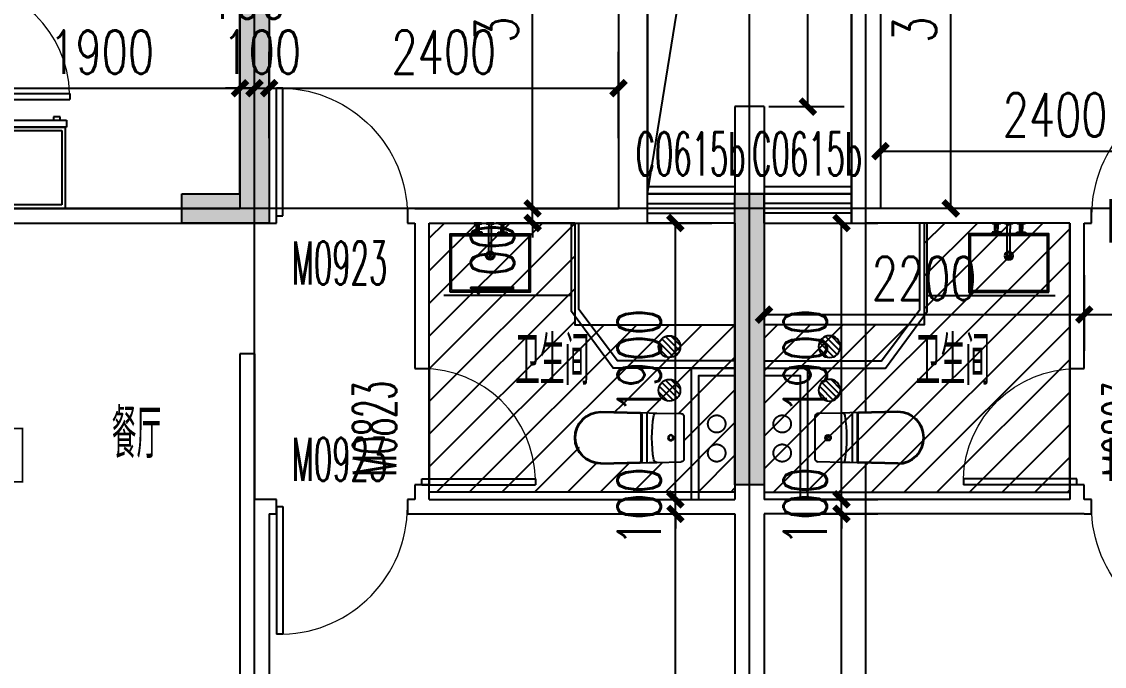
# Model space of a CAD drawing. Extents: x -59851 to 653804, y -249523 to 437614.
# Drawn here: x -21914 to -14476, y 70957 to 75390 of the extents above; entities that cross this region are included whole.
import ezdxf

# ---------------------------------------------------------------- set-up
doc = ezdxf.new("R2010")
doc.units = 0
doc.header["$LTSCALE"] = 1000
doc.header["$MEASUREMENT"] = 0
doc.linetypes.add('CONTINOUS', pattern=[0])
doc.linetypes.add('PS', pattern=[3200, 1500, -200, 1500])
for name, color, linetype, plot in [('_S-PS(排水管)', 255, 'Continuous', False), ('A-area(算全面积)', 21, 'Continuous', False), ('A-area(算半面积)', 23, 'Continuous', False)]:
    doc.layers.add(name, color=color, linetype=linetype, plot=plot)
for name, color, linetype in [('_S-YS(雨水管)', 3, 'Continuous'), ('_S-空调立管', 7, 'Continuous'), ('A-Lvtry（卫生间）', 5, 'Continuous'), ('A-Lvtry（厨房）', 5, 'CONTINOUS'), ('A-洞口', 105, 'Continuous'), ('A-第三道尺寸线', 105, 'Continuous'), ('A-线脚看线', 9, 'Continuous'), ('A-降板区域', 251, 'Continuous'), ('DOTE', 16, 'Continuous'), ('LABEL_PM', 7, 'Continuous'), ('mianji', 6, 'Continuous'), ('NL', 5, 'Continuous'), ('PS', 6, 'PS'), ('PUB_HATCH', 8, 'Continuous'), ('PUB_TEXT', 7, 'Continuous'), ('WALL', 2, 'Continuous'), ('WINDOW', 4, 'Continuous'), ('WINDOW_TEXT', 7, 'Continuous'), ('剪力墙', 6, 'Continuous'), ('户型标示', 7, 'Continuous')]:
    doc.layers.add(name, color=color, linetype=linetype)
doc.styles.add('_TCH_DIM_T3', font='SIMPLEX.shx', dxfattribs={"width": 0.705882, "bigfont": 'GBCBIG.shx'})
doc.styles.add('_TCH_WINDOW', font='SIMPLEX.shx', dxfattribs={"width": 0.7, "height": 3.5, "bigfont": 'GBCBIG.shx'})
doc.styles.get("Standard").update_dxf_attribs({"font": 'gbenor.shx', "width": 0.7, "bigfont": 'gbcbig.shx'})
doc.dimstyles.new('_TCH_ARCH&&100', dxfattribs={"dimtxt": 297.5, "dimasz": 100, "dimexe": 250, "dimexo": 300, "dimgap": 100, "dimtad": 1, "dimdec": 0, "dimzin": 0, "dimdsep": 46, "dimtxsty": '_TCH_DIM_T3', "dimblk": 'ARCHTICK', "dimcen": 0.09, "dimclrt": 7, "dimazin": 2, "dimtfac": 1, "dimtdec": 0, "dimtix": 1, "dimtmove": 2, "dimatfit": 3, "dimfxl": 0, "dimtolj": 1, "dimtzin": 0, "dimarcsym": 0})

# ---------------------------------------------------------------- blocks, each defined once
blk = doc.blocks.new('fdsfdsgfdsgb')
at = {"layer": 'mianji'}
blk.add_lwpolyline([(-168508.2, 145088.3), (-174408.2, 145088.3), (-174408.2, 146588.3), (-180008.2, 146588.3), (-180008.2, 146788.3), (-180608.2, 146788.3), (-180608.2, 143488.3), (-182008.2, 143488.3), (-182008.2, 146588.3), (-189308.2, 146588.3), (-189308.2, 148188.3), (-189958.2, 148188.3), (-189958.1, 146588.3), (-193608.2, 146588.3), (-193608.2, 146788.3), (-194208.2, 146788.3), (-194208.2, 143488.3), (-195608.2, 143488.3), (-195608.2, 146788.3), (-196208.2, 146788.3)], dxfattribs=at)
blk = doc.blocks.new('zhouxianssceng0329')
at = {"layer": 'DOTE'}
for p, q in [((-20313.7, 132089.9), (-20313.7, 143398.2)), ((-16913.7, 132089.9), (-16913.7, 143398.2)), ((-16113.7, 132089.9), (-16113.7, 143398.2)), ((5501.3, 140298.2), (-44988.6, 140298.2))]:
    blk.add_line(p, q, dxfattribs=at)
blk = doc.blocks.new('jgjlq030328')
at = {"layer": 'PUB_HATCH'}
for points in [[(-267135, 13911.9), (-266735, 13911.9), (-266735, 16811.9), (-267285, 16811.9), (-267285, 17011.9), (-266535, 17011.9), (-266535, 13711.9), (-266735, 13711.9), (-267135, 13711.9)], [(-263335, 13911.9), (-263135, 13911.9), (-263135, 11911.9), (-263335, 11911.9), (-263335, 13711.9)]]:
    blk.add_hatch(color=256, dxfattribs=at).paths.add_polyline_path(points)
at = {"layer": '剪力墙'}
for points in [[(-267135, 13911.9), (-266735, 13911.9), (-266735, 16811.9), (-267285, 16811.9), (-267285, 17011.9), (-266535, 17011.9), (-266535, 13711.9), (-266735, 13711.9), (-267135, 13711.9)], [(-263335, 13911.9), (-263135, 13911.9), (-263135, 11911.9), (-263335, 11911.9), (-263335, 13711.9)]]:
    blk.add_lwpolyline(points, close=True, dxfattribs=at)
blk.add_lwpolyline([(-263335, 13711.9), (-263335, 13711.9)], dxfattribs=at)
blk = doc.blocks.new('ssxianjiao0329')
at = {"layer": 'A-线脚看线'}
for points in [[(-17613.7, 140448.2), (-17013.7, 140448.2)], [(-16813.7, 140448.2), (-16213.7, 140448.2)]]:
    blk.add_lwpolyline(points, dxfattribs=at)
blk = doc.blocks.new('3-122')
at = {"layer": 'A-area(算全面积)'}
blk.add_lwpolyline([(-139372, 87898.2), (-139372, 80998.2), (-137972, 80998.2), (-137971.8, 84298.2), (-137372, 84298.2), (-137372, 84098.2), (-127272, 84098.2), (-127272, 87898.2)], close=True, dxfattribs=at)
blk = doc.blocks.new('_LV13')
at = {"color": 0}
for p, q in [((-0.071, 0.495), (-0.495, 0.071)), ((0.183, 0.465), (-0.465, -0.183)), ((0.354, 0.354), (-0.354, -0.354)), ((0.465, 0.183), (-0.183, -0.465)), ((0.495, -0.071), (0.071, -0.495))]:
    blk.add_line(p, q, dxfattribs=at)
blk.add_circle((0, 0), 0.5)
blk = doc.blocks.new('jfdsjjkjkh')
at = {"layer": '_S-PS(排水管)'}
blk.add_lwpolyline([(-10268.7, 137478.3, -1), (-10378.7, 137478.3, -1)], format="xyb", close=True, dxfattribs=at)
at = {"layer": '_S-空调立管'}
for points in [[(-13893.7, 146763.3, -1), (-13893.7, 146653.3, -1)], [(-13748.7, 137288.3, -1), (-13638.7, 137288.3, -1)]]:
    blk.add_lwpolyline(points, format="xyb", close=True, dxfattribs=at)
at = {"layer": 'NL', "ltscale": 0.5, "extrusion": (0, 0, -1), "xscale": 150, "yscale": 150, "zscale": -150, "rotation": 90}
blk.add_blockref('_LV13', (13893.7, 146908.3), dxfattribs=at)
at = {"layer": 'NL', "ltscale": 0.5, "yscale": 150, "zscale": 150}
for p, xscale in [((-16363.7, 142438.3), -150), ((-16363.7, 142138.3), -150), ((-13713.7, 137088.3), 150), ((-10323.7, 136468.3), 150)]:
    blk.add_blockref('_LV13', p, dxfattribs=dict(at, xscale=xscale))
blk = doc.blocks.new('jfdsjajkjkjkjkh')
at = {"layer": '_S-PS(排水管)'}
blk.add_lwpolyline([(-23558.7, 137478.3, 1), (-23448.7, 137478.3, 1)], format="xyb", close=True, dxfattribs=at)
at = {"layer": '_S-YS(雨水管)'}
blk.add_lwpolyline([(-20078.7, 137288.3, 1), (-20188.7, 137288.3, 1)], format="xyb", close=True, dxfattribs=at)
at = {"layer": '_S-空调立管'}
for points in [[(-17913.7, 146763.3, 1), (-17913.7, 146653.3, 1)], [(-20078.7, 137088.3, 1), (-20188.7, 137088.3, 1)]]:
    blk.add_lwpolyline(points, format="xyb", close=True, dxfattribs=at)
at = {"layer": 'NL', "ltscale": 0.5, "extrusion": (0, 0, -1), "xscale": -150, "yscale": 150, "zscale": -150, "rotation": 270}
for p in [(17913.7, 146908.3), (17463.7, 142438.3), (17463.7, 142138.3)]:
    blk.add_blockref('_LV13', p, dxfattribs=at)
at = {"layer": 'NL', "ltscale": 0.5, "extrusion": (0, 0, -1), "xscale": 150, "yscale": 150, "zscale": -150}
for p in [(19913.7, 137088.3), (23503.7, 136468.3)]:
    blk.add_blockref('_LV13', p, dxfattribs=at)
blk = doc.blocks.new('A$C2EEA3612')
at = {"linetype": 'Continuous'}
for p, q in [((-180, 570), (-172.9, 299.7)), ((-175, 570.2), (-168, 299.8)), ((175, 570.2), (168, 299.8)), ((180, 570), (172.9, 299.7)), ((-172.9, 299.7), (-171.1, 240)), ((172.9, 299.7), (171.1, 240)), ((-171.6, 255), (171.6, 255)), ((-171.1, 240), (-169.5, 186.6)), ((-163, 295), (163, 295)), ((-163, 290), (163, 290)), ((171.1, 240), (169.5, 186.6)), ((-169.5, 186.6), (-165.6, 19.4)), ((169.5, 186.6), (165.6, 19.4)), ((-145.6, 0), (145.6, 0))]:
    blk.add_line(p, q, dxfattribs=at)
for radius in [20, 15]:
    blk.add_circle((0, 90), radius, dxfattribs=at)
for centre, radius, start, end in [((0, 570), 180, 0, 180), ((0, 570), 175, 0, 180), ((-163, 300), 10, 181.7534, 270), ((-163, 300), 5, 181.7534, 270), ((163, 300), 5, 270, 358.2466), ((163, 300), 10, 270, 358.2466), ((-149.5, 187.2), 20, 99.85566, 181.7534), ((0, -673.3), 893.4, 80.14434, 99.85566), ((149.5, 187.2), 20, 358.2466, 80.14434), ((-145.6, 20), 20, 181.7534, 270), ((145.6, 20), 20, 270, 358.2466)]:
    blk.add_arc(centre, radius, start, end, dxfattribs=at)
blk = doc.blocks.new('g3wr')
at = {"color": 251}
blk.add_wipeout([(92376.5, 176270.3), (92376.5, 176416), (92376.5, 176561.6), (92382.1, 176575.5), (92395.9, 176581.5), (92459.4, 176583.5), (92576.3, 176580.9), (92666.2, 176588.6), (92736.4, 176588), (92946.5, 176596), (92946.5, 176591), (93056.8, 176558.2), (93056.8, 176558.2), (93126.5, 176416), (93075.6, 176297.8), (92946.5, 176236), (92831.5, 176244.5), (92676.2, 176243), (92576.3, 176251), (92395.9, 176250.4)], dxfattribs=at)
at = {"xscale": -1, "rotation": 270}
blk.add_blockref('A$C2EEA3612', (92376.5, 176416), dxfattribs=at)
blk = doc.blocks.new('BX1')
at = {"layer": 'A-Lvtry（卫生间）'}
for p, q in [((-560, 8), (-607.7, 8)), ((-607.7, 8), (-607.7, -608)), ((-560, -608), (-560, 8)), ((0, 0), (-560, 0)), ((0, -600), (0, 0)), ((-560, 0), (-560, -600)), ((-24, -24), (-536, -24)), ((-536, -24), (-536, -576)), ((-24, -576), (-24, -24)), ((-631.1, -564.3), (-631.1, -520)), ((-631.1, -520), (-607.7, -520)), ((-607.7, -520), (-607.7, -564.3)), ((-607.7, -564.3), (-631.1, -564.3)), ((-536, -576), (-24, -576)), ((-607.7, -608), (-560, -608)), ((-560, -600), (0, -600))]:
    blk.add_line(p, q, dxfattribs=at)
blk = doc.blocks.new('A$C12CE3BE6')
at = {"ltscale": 10}
for p, q in [((180, 469), (200, 469)), ((184.5, 442), (184.5, 469)), ((195.5, 442), (195.5, 469)), ((285.2, 469), (265.2, 469)), ((370, 469), (350, 469)), ((354.5, 442), (354.5, 469)), ((365.5, 442), (365.5, 469)), ((220, 412), (160, 412)), ((160, 412), (160, 405)), ((220, 405), (160, 405)), ((180, 412), (180, 435)), ((182.5, 422), (182.5, 442)), ((197.5, 442), (182.5, 442)), ((197.5, 422), (182.5, 422)), ((187, 412), (187, 422)), ((193, 412), (193, 422)), ((197.5, 422), (197.5, 442)), ((200, 412), (200, 435)), ((220, 405), (220, 412)), ((265.2, 260), (265.2, 435)), ((285.2, 260), (285.2, 435)), ((330, 412), (390, 412)), ((330, 405), (330, 412)), ((330, 405), (390, 405)), ((350, 412), (350, 435)), ((352.5, 422), (352.5, 442)), ((352.5, 442), (367.5, 442)), ((352.5, 422), (367.5, 422)), ((357, 412), (357, 422)), ((363, 412), (363, 422)), ((367.5, 422), (367.5, 442)), ((370, 412), (370, 435)), ((390, 412), (390, 405))]:
    blk.add_line(p, q, dxfattribs=at)
for p, q in [((260.9, 235.9), (289.1, 264.1)), ((260.9, 264.1), (289.1, 235.9))]:
    blk.add_line(p, q)
for points in [[(200, 435), (200, 469), (215, 469), (215, 475), (165, 475), (165, 469), (180, 469), (180, 435)], [(285.2, 435), (285.2, 469), (299.8, 469), (299.8, 475), (250.2, 475), (250.2, 469), (265.2, 469), (265.2, 435)], [(370, 435), (370, 469), (385, 469), (385, 475), (335, 475), (335, 469), (350, 469), (350, 435)]]:
    blk.add_lwpolyline(points, dxfattribs=at)
for points in [[(0, 0), (0, 400), (550, 400), (550, 0)], [(10, 10), (10, 390), (540, 390), (540, 10)]]:
    blk.add_lwpolyline(points, close=True)
for centre in [(190, 408.5), (360, 408.5)]:
    blk.add_circle(centre, 3.5, dxfattribs=at)
for radius in [29.1, 20]:
    blk.add_circle((275, 250), radius)
blk.add_arc((275.2, 260), 10, 180, 0, dxfattribs=at)
blk = doc.blocks.new('_ArchTick')
at = {"color": 0, "linetype": 'ByBlock', "const_width": 0.4}
blk.add_lwpolyline([(-0.5, -0.5), (0.5, 0.5)], dxfattribs=at)
blk = doc.blocks.new('*D940')
at = {"layer": 'A-第三道尺寸线', "color": 0, "lineweight": -2, "transparency": 16777216}
for p, q in [((-16013.7, 74888.2), (-16013.7, 74250)), ((-13613.7, 74888.2), (-13613.7, 74250)), ((-16013.7, 74500), (-13613.7, 74500))]:
    blk.add_line(p, q, dxfattribs=at)
at = {"layer": 'Defpoints', "color": 0, "transparency": 16777216}
for p in [(-16013.7, 75188.2), (-13613.7, 75188.2), (-13613.7, 74500)]:
    blk.add_point(p, dxfattribs=at)
at = {"layer": 'A-第三道尺寸线', "color": 0, "lineweight": -2, "transparency": 16777216, "xscale": 100, "yscale": 100, "zscale": 100, "rotation": 180}
blk.add_blockref('_ArchTick', (-16013.7, 74500), dxfattribs=at)
at = {"layer": 'A-第三道尺寸线', "color": 0, "lineweight": -2, "transparency": 16777216, "xscale": 100, "yscale": 100, "zscale": 100}
blk.add_blockref('_ArchTick', (-13613.7, 74500), dxfattribs=at)
at = {"layer": 'A-第三道尺寸线', "color": 7, "transparency": 16777216, "insert": (-14813.7, 74748.8), "char_height": 297.5, "attachment_point": 5, "style": '_TCH_DIM_T3'}
blk.add_mtext('\\A1;2400', dxfattribs=at)
blk = doc.blocks.new('*D941')
at = {"layer": 'A-第三道尺寸线', "color": 0, "lineweight": -2, "transparency": 16777216}
for p, q in [((-15206.7, 77105.7), (-15780.9, 77105.7)), ((-15530.9, 74105.7), (-15530.9, 77105.7)), ((-15206.7, 74105.7), (-15780.9, 74105.7))]:
    blk.add_line(p, q, dxfattribs=at)
at = {"layer": 'Defpoints', "color": 0, "transparency": 16777216}
for p in [(-15530.9, 77105.7), (-14906.7, 77105.7), (-14906.7, 74105.7)]:
    blk.add_point(p, dxfattribs=at)
at = {"layer": 'A-第三道尺寸线', "color": 0, "lineweight": -2, "transparency": 16777216, "xscale": 100, "yscale": 100, "zscale": 100}
for p, rotation in [((-15530.9, 77105.7), 90), ((-15530.9, 74105.7), 270)]:
    blk.add_blockref('_ArchTick', p, dxfattribs=dict(at, rotation=rotation))
at = {"layer": 'A-第三道尺寸线', "color": 7, "transparency": 16777216, "insert": (-15779.7, 75605.7), "char_height": 297.5, "attachment_point": 5, "rotation": 90, "style": '_TCH_DIM_T3'}
blk.add_mtext('\\A1;3000', dxfattribs=at)
blk = doc.blocks.new('*D942')
at = {"layer": 'A-第三道尺寸线', "color": 0, "lineweight": -2, "transparency": 16777216}
for p, q in [((-16813.7, 73647.2), (-16813.7, 73126)), ((-14613.7, 73647.2), (-14613.7, 73126)), ((-16813.7, 73376), (-14613.7, 73376))]:
    blk.add_line(p, q, dxfattribs=at)
at = {"layer": 'Defpoints', "color": 0, "transparency": 16777216}
for p in [(-16813.7, 73947.2), (-14613.7, 73947.2), (-14613.7, 73376)]:
    blk.add_point(p, dxfattribs=at)
at = {"layer": 'A-第三道尺寸线', "color": 0, "lineweight": -2, "transparency": 16777216, "xscale": 100, "yscale": 100, "zscale": 100, "rotation": 180}
blk.add_blockref('_ArchTick', (-16813.7, 73376), dxfattribs=at)
at = {"layer": 'A-第三道尺寸线', "color": 0, "lineweight": -2, "transparency": 16777216, "xscale": 100, "yscale": 100, "zscale": 100}
blk.add_blockref('_ArchTick', (-14613.7, 73376), dxfattribs=at)
at = {"layer": 'A-第三道尺寸线', "color": 7, "transparency": 16777216, "insert": (-15713.7, 73624.8), "char_height": 297.5, "attachment_point": 5, "style": '_TCH_DIM_T3'}
blk.add_mtext('\\A1;2200', dxfattribs=at)
blk = doc.blocks.new('*D943')
at = {"layer": 'A-第三道尺寸线', "color": 0, "lineweight": -2, "transparency": 16777216}
for p, q in [((-14613.7, 73647.2), (-14613.7, 73126)), ((-13513.7, 73647.2), (-13513.7, 73126)), ((-14613.7, 73376), (-13513.7, 73376))]:
    blk.add_line(p, q, dxfattribs=at)
at = {"layer": 'Defpoints', "color": 0, "transparency": 16777216}
for p in [(-14613.7, 73947.2), (-13513.7, 73947.2), (-13513.7, 73376)]:
    blk.add_point(p, dxfattribs=at)
at = {"layer": 'A-第三道尺寸线', "color": 0, "lineweight": -2, "transparency": 16777216, "xscale": 100, "yscale": 100, "zscale": 100, "rotation": 180}
blk.add_blockref('_ArchTick', (-14613.7, 73376), dxfattribs=at)
at = {"layer": 'A-第三道尺寸线', "color": 0, "lineweight": -2, "transparency": 16777216, "xscale": 100, "yscale": 100, "zscale": 100}
blk.add_blockref('_ArchTick', (-13513.7, 73376), dxfattribs=at)
at = {"layer": 'A-第三道尺寸线', "color": 7, "transparency": 16777216, "insert": (-14063.7, 73624.8), "char_height": 297.5, "attachment_point": 5, "style": '_TCH_DIM_T3'}
blk.add_mtext('\\A1;1100', dxfattribs=at)
blk = doc.blocks.new('*D946')
at = {"layer": 'A-第三道尺寸线', "color": 0, "lineweight": -2, "transparency": 16777216}
for p, q in [((-16635.7, 74005.7), (-16031.4, 74005.7)), ((-16281.4, 72105.7), (-16281.4, 74005.7)), ((-16635.7, 72105.7), (-16031.4, 72105.7))]:
    blk.add_line(p, q, dxfattribs=at)
at = {"layer": 'Defpoints', "color": 0, "transparency": 16777216}
for p in [(-16935.7, 74005.7), (-16281.4, 74005.7), (-16935.7, 72105.7)]:
    blk.add_point(p, dxfattribs=at)
at = {"layer": 'A-第三道尺寸线', "color": 0, "lineweight": -2, "transparency": 16777216, "xscale": 100, "yscale": 100, "zscale": 100}
for p, rotation in [((-16281.4, 74005.7), 90), ((-16281.4, 72105.7), 270)]:
    blk.add_blockref('_ArchTick', p, dxfattribs=dict(at, rotation=rotation))
at = {"layer": 'A-第三道尺寸线', "color": 7, "transparency": 16777216, "insert": (-16530.2, 73055.7), "char_height": 297.5, "attachment_point": 5, "rotation": 90, "style": '_TCH_DIM_T3'}
blk.add_mtext('\\A1;1900', dxfattribs=at)
blk = doc.blocks.new('*D947')
at = {"layer": 'A-第三道尺寸线', "color": 0, "lineweight": -2, "transparency": 16777216}
for p, q in [((-16281.4, 72105.7), (-16281.4, 72205.7)), ((-16635.7, 72105.7), (-16031.4, 72105.7)), ((-16281.4, 72005.7), (-16281.4, 72105.7)), ((-16635.7, 72005.7), (-16031.4, 72005.7)), ((-16281.4, 72005.7), (-16281.4, 71905.7))]:
    blk.add_line(p, q, dxfattribs=at)
at = {"layer": 'Defpoints', "color": 0, "transparency": 16777216}
for p in [(-16935.7, 72105.7), (-16281.4, 72105.7), (-16935.7, 72005.7)]:
    blk.add_point(p, dxfattribs=at)
at = {"layer": 'A-第三道尺寸线', "color": 0, "lineweight": -2, "transparency": 16777216, "xscale": 100, "yscale": 100, "zscale": 100}
for p, rotation in [((-16281.4, 72105.7), 270), ((-16281.4, 72005.7), 90)]:
    blk.add_blockref('_ArchTick', p, dxfattribs=dict(at, rotation=rotation))
at = {"layer": 'A-第三道尺寸线', "color": 7, "transparency": 16777216, "insert": (-16530.2, 72055.7), "char_height": 297.5, "attachment_point": 5, "rotation": 90, "style": '_TCH_DIM_T3'}
blk.add_mtext('\\A1;100', dxfattribs=at)
blk = doc.blocks.new('*D948')
at = {"layer": 'A-第三道尺寸线', "color": 0, "lineweight": -2, "transparency": 16777216}
for p, q in [((-16635.7, 72005.7), (-16031.4, 72005.7)), ((-16281.4, 68505.7), (-16281.4, 72005.7)), ((-16635.7, 68505.7), (-16031.4, 68505.7))]:
    blk.add_line(p, q, dxfattribs=at)
at = {"layer": 'Defpoints', "color": 0, "transparency": 16777216}
for p in [(-16935.7, 72005.7), (-16281.4, 72005.7), (-16935.7, 68505.7)]:
    blk.add_point(p, dxfattribs=at)
at = {"layer": 'A-第三道尺寸线', "color": 0, "lineweight": -2, "transparency": 16777216, "xscale": 100, "yscale": 100, "zscale": 100}
for p, rotation in [((-16281.4, 72005.7), 90), ((-16281.4, 68505.7), 270)]:
    blk.add_blockref('_ArchTick', p, dxfattribs=dict(at, rotation=rotation))
at = {"layer": 'A-第三道尺寸线', "color": 7, "transparency": 16777216, "insert": (-16530.2, 70255.7), "char_height": 297.5, "attachment_point": 5, "rotation": 90, "style": '_TCH_DIM_T3'}
blk.add_mtext('\\A1;3500', dxfattribs=at)
blk = doc.blocks.new('*D962')
at = {"layer": 'A-第三道尺寸线', "color": 0, "lineweight": -2, "transparency": 16777216}
for p, q in [((-20213.7, 74588.2), (-20213.7, 75182.5)), ((-17813.7, 74588.2), (-17813.7, 75182.5)), ((-20213.7, 74932.5), (-17813.7, 74932.5))]:
    blk.add_line(p, q, dxfattribs=at)
at = {"layer": 'Defpoints', "color": 0, "transparency": 16777216}
for p in [(-17813.7, 74932.5), (-20213.7, 74288.2), (-17813.7, 74288.2)]:
    blk.add_point(p, dxfattribs=at)
at = {"layer": 'A-第三道尺寸线', "color": 0, "lineweight": -2, "transparency": 16777216, "xscale": 100, "yscale": 100, "zscale": 100, "rotation": 180}
blk.add_blockref('_ArchTick', (-20213.7, 74932.5), dxfattribs=at)
at = {"layer": 'A-第三道尺寸线', "color": 0, "lineweight": -2, "transparency": 16777216, "xscale": 100, "yscale": 100, "zscale": 100}
blk.add_blockref('_ArchTick', (-17813.7, 74932.5), dxfattribs=at)
at = {"layer": 'A-第三道尺寸线', "color": 7, "transparency": 16777216, "insert": (-19013.7, 75181.3), "char_height": 297.5, "attachment_point": 5, "style": '_TCH_DIM_T3'}
blk.add_mtext('\\A1;2400', dxfattribs=at)
blk = doc.blocks.new('*D963')
at = {"layer": 'A-第三道尺寸线', "color": 0, "lineweight": -2, "transparency": 16777216}
for p, q in [((-20313.7, 74588.2), (-20313.7, 75182.5)), ((-20213.7, 74588.2), (-20213.7, 75182.5)), ((-20313.7, 74932.5), (-20413.7, 74932.5)), ((-20313.7, 74932.5), (-20213.7, 74932.5)), ((-20213.7, 74932.5), (-20113.7, 74932.5))]:
    blk.add_line(p, q, dxfattribs=at)
at = {"layer": 'Defpoints', "color": 0, "transparency": 16777216}
for p in [(-20213.7, 74932.5), (-20313.7, 74288.2), (-20213.7, 74288.2)]:
    blk.add_point(p, dxfattribs=at)
at = {"layer": 'A-第三道尺寸线', "color": 0, "lineweight": -2, "transparency": 16777216, "xscale": 100, "yscale": 100, "zscale": 100}
blk.add_blockref('_ArchTick', (-20313.7, 74932.5), dxfattribs=at)
at = {"layer": 'A-第三道尺寸线', "color": 0, "lineweight": -2, "transparency": 16777216, "xscale": 100, "yscale": 100, "zscale": 100, "rotation": 180}
blk.add_blockref('_ArchTick', (-20213.7, 74932.5), dxfattribs=at)
at = {"layer": 'A-第三道尺寸线', "color": 7, "transparency": 16777216, "insert": (-20263.7, 75181.3), "char_height": 297.5, "attachment_point": 5, "style": '_TCH_DIM_T3'}
blk.add_mtext('\\A1;100', dxfattribs=at)
blk = doc.blocks.new('*D964')
at = {"layer": 'A-第三道尺寸线', "color": 0, "lineweight": -2, "transparency": 16777216}
for p, q in [((-20413.7, 74588.2), (-20413.7, 75182.5)), ((-20313.7, 74588.2), (-20313.7, 75182.5)), ((-20413.7, 74932.5), (-20513.7, 74932.5)), ((-20413.7, 74932.5), (-20313.7, 74932.5)), ((-20313.7, 74932.5), (-20213.7, 74932.5))]:
    blk.add_line(p, q, dxfattribs=at)
at = {"layer": 'Defpoints', "color": 0, "transparency": 16777216}
for p in [(-20313.7, 74932.5), (-20413.7, 74288.2), (-20313.7, 74288.2)]:
    blk.add_point(p, dxfattribs=at)
at = {"layer": 'A-第三道尺寸线', "color": 0, "lineweight": -2, "transparency": 16777216, "xscale": 100, "yscale": 100, "zscale": 100}
blk.add_blockref('_ArchTick', (-20413.7, 74932.5), dxfattribs=at)
at = {"layer": 'A-第三道尺寸线', "color": 0, "lineweight": -2, "transparency": 16777216, "xscale": 100, "yscale": 100, "zscale": 100, "rotation": 180}
blk.add_blockref('_ArchTick', (-20313.7, 74932.5), dxfattribs=at)
at = {"layer": 'A-第三道尺寸线', "color": 7, "transparency": 16777216, "insert": (-20363.7, 75557.5), "char_height": 297.5, "attachment_point": 5, "style": '_TCH_DIM_T3'}
blk.add_mtext('\\A1;100', dxfattribs=at)
blk = doc.blocks.new('*D965')
at = {"layer": 'A-第三道尺寸线', "color": 0, "lineweight": -2, "transparency": 16777216}
for p, q in [((-22313.7, 74588.2), (-22313.7, 75182.5)), ((-20413.7, 74588.2), (-20413.7, 75182.5)), ((-22313.7, 74932.5), (-20413.7, 74932.5))]:
    blk.add_line(p, q, dxfattribs=at)
at = {"layer": 'Defpoints', "color": 0, "transparency": 16777216}
for p in [(-20413.7, 74932.5), (-22313.7, 74288.2), (-20413.7, 74288.2)]:
    blk.add_point(p, dxfattribs=at)
at = {"layer": 'A-第三道尺寸线', "color": 0, "lineweight": -2, "transparency": 16777216, "xscale": 100, "yscale": 100, "zscale": 100, "rotation": 180}
blk.add_blockref('_ArchTick', (-22313.7, 74932.5), dxfattribs=at)
at = {"layer": 'A-第三道尺寸线', "color": 0, "lineweight": -2, "transparency": 16777216, "xscale": 100, "yscale": 100, "zscale": 100}
blk.add_blockref('_ArchTick', (-20413.7, 74932.5), dxfattribs=at)
at = {"layer": 'A-第三道尺寸线', "color": 7, "transparency": 16777216, "insert": (-21363.7, 75181.3), "char_height": 297.5, "attachment_point": 5, "style": '_TCH_DIM_T3'}
blk.add_mtext('\\A1;1900', dxfattribs=at)
blk = doc.blocks.new('*D966')
at = {"layer": 'A-第三道尺寸线', "color": 0, "lineweight": -2, "transparency": 16777216}
for p, q in [((-18113.7, 77105.7), (-18653.5, 77105.7)), ((-18403.5, 74105.7), (-18403.5, 77105.7)), ((-18113.7, 74105.7), (-18653.5, 74105.7))]:
    blk.add_line(p, q, dxfattribs=at)
at = {"layer": 'Defpoints', "color": 0, "transparency": 16777216}
for p in [(-18403.5, 77105.7), (-17813.7, 77105.7), (-17813.7, 74105.7)]:
    blk.add_point(p, dxfattribs=at)
at = {"layer": 'A-第三道尺寸线', "color": 0, "lineweight": -2, "transparency": 16777216, "xscale": 100, "yscale": 100, "zscale": 100}
for p, rotation in [((-18403.5, 77105.7), 90), ((-18403.5, 74105.7), 270)]:
    blk.add_blockref('_ArchTick', p, dxfattribs=dict(at, rotation=rotation))
at = {"layer": 'A-第三道尺寸线', "color": 7, "transparency": 16777216, "insert": (-18652.3, 75605.7), "char_height": 297.5, "attachment_point": 5, "rotation": 90, "style": '_TCH_DIM_T3'}
blk.add_mtext('\\A1;3000', dxfattribs=at)
blk = doc.blocks.new('*D967')
at = {"layer": 'A-第三道尺寸线', "color": 0, "lineweight": -2, "transparency": 16777216}
for p, q in [((-18403.5, 74105.7), (-18403.5, 74205.7)), ((-18113.7, 74105.7), (-18653.5, 74105.7)), ((-18403.5, 74005.7), (-18403.5, 74105.7)), ((-18113.7, 74005.7), (-18653.5, 74005.7)), ((-18403.5, 74005.7), (-18403.5, 73905.7))]:
    blk.add_line(p, q, dxfattribs=at)
at = {"layer": 'Defpoints', "color": 0, "transparency": 16777216}
for p in [(-18403.5, 74105.7), (-17813.7, 74105.7), (-17813.7, 74005.7)]:
    blk.add_point(p, dxfattribs=at)
at = {"layer": 'A-第三道尺寸线', "color": 0, "lineweight": -2, "transparency": 16777216, "xscale": 100, "yscale": 100, "zscale": 100}
for p, rotation in [((-18403.5, 74105.7), 270), ((-18403.5, 74005.7), 90)]:
    blk.add_blockref('_ArchTick', p, dxfattribs=dict(at, rotation=rotation))
at = {"layer": 'A-第三道尺寸线', "color": 7, "transparency": 16777216, "insert": (-18678.5, 73730.7), "char_height": 297.5, "attachment_point": 5, "rotation": 90, "style": '_TCH_DIM_T3'}
blk.add_mtext('\\A1;100', dxfattribs=at)
blk = doc.blocks.new('*D968')
at = {"layer": 'A-第三道尺寸线', "color": 0, "lineweight": -2, "transparency": 16777216}
for p, q in [((-17713.7, 74005.7), (-17172.5, 74005.7)), ((-17422.5, 72105.7), (-17422.5, 74005.7)), ((-17713.7, 72105.7), (-17172.5, 72105.7))]:
    blk.add_line(p, q, dxfattribs=at)
at = {"layer": 'Defpoints', "color": 0, "transparency": 16777216}
for p in [(-18013.7, 74005.7), (-17422.5, 74005.7), (-18013.7, 72105.7)]:
    blk.add_point(p, dxfattribs=at)
at = {"layer": 'A-第三道尺寸线', "color": 0, "lineweight": -2, "transparency": 16777216, "xscale": 100, "yscale": 100, "zscale": 100}
for p, rotation in [((-17422.5, 74005.7), 90), ((-17422.5, 72105.7), 270)]:
    blk.add_blockref('_ArchTick', p, dxfattribs=dict(at, rotation=rotation))
at = {"layer": 'A-第三道尺寸线', "color": 7, "transparency": 16777216, "insert": (-17671.2, 73055.7), "char_height": 297.5, "attachment_point": 5, "rotation": 90, "style": '_TCH_DIM_T3'}
blk.add_mtext('\\A1;1900', dxfattribs=at)
blk = doc.blocks.new('*D969')
at = {"layer": 'A-第三道尺寸线', "color": 0, "lineweight": -2, "transparency": 16777216}
for p, q in [((-17422.5, 72105.7), (-17422.5, 72205.7)), ((-17713.7, 72105.7), (-17172.5, 72105.7)), ((-17422.5, 72005.7), (-17422.5, 72105.7)), ((-17713.7, 72005.7), (-17172.5, 72005.7)), ((-17422.5, 72005.7), (-17422.5, 71905.7))]:
    blk.add_line(p, q, dxfattribs=at)
at = {"layer": 'Defpoints', "color": 0, "transparency": 16777216}
for p in [(-18013.7, 72105.7), (-17422.5, 72105.7), (-18013.7, 72005.7)]:
    blk.add_point(p, dxfattribs=at)
at = {"layer": 'A-第三道尺寸线', "color": 0, "lineweight": -2, "transparency": 16777216, "xscale": 100, "yscale": 100, "zscale": 100}
for p, rotation in [((-17422.5, 72105.7), 270), ((-17422.5, 72005.7), 90)]:
    blk.add_blockref('_ArchTick', p, dxfattribs=dict(at, rotation=rotation))
at = {"layer": 'A-第三道尺寸线', "color": 7, "transparency": 16777216, "insert": (-17671.3, 72055.7), "char_height": 297.5, "attachment_point": 5, "rotation": 90, "style": '_TCH_DIM_T3'}
blk.add_mtext('\\A1;100', dxfattribs=at)
blk = doc.blocks.new('*D970')
at = {"layer": 'A-第三道尺寸线', "color": 0, "lineweight": -2, "transparency": 16777216}
for p, q in [((-17713.7, 72005.7), (-17172.5, 72005.7)), ((-17422.5, 68505.7), (-17422.5, 72005.7)), ((-17713.7, 68505.7), (-17172.5, 68505.7))]:
    blk.add_line(p, q, dxfattribs=at)
at = {"layer": 'Defpoints', "color": 0, "transparency": 16777216}
for p in [(-18013.7, 72005.7), (-17422.5, 72005.7), (-18013.7, 68505.7)]:
    blk.add_point(p, dxfattribs=at)
at = {"layer": 'A-第三道尺寸线', "color": 0, "lineweight": -2, "transparency": 16777216, "xscale": 100, "yscale": 100, "zscale": 100}
for p, rotation in [((-17422.5, 72005.7), 90), ((-17422.5, 68505.7), 270)]:
    blk.add_blockref('_ArchTick', p, dxfattribs=dict(at, rotation=rotation))
at = {"layer": 'A-第三道尺寸线', "color": 7, "transparency": 16777216, "insert": (-17671.3, 70255.7), "char_height": 297.5, "attachment_point": 5, "rotation": 90, "style": '_TCH_DIM_T3'}
blk.add_mtext('\\A1;3500', dxfattribs=at)
blk = doc.blocks.new('*D2014')
at = {"layer": 'A-第三道尺寸线', "color": 0, "lineweight": -2, "transparency": 16777216}
for p, q in [((-16781.5, 77105.7), (-16262.9, 77105.7)), ((-16512.9, 74805.7), (-16512.9, 77105.7)), ((-16781.5, 74805.7), (-16262.9, 74805.7))]:
    blk.add_line(p, q, dxfattribs=at)
at = {"layer": 'Defpoints', "color": 0, "transparency": 16777216}
for p in [(-17081.5, 77105.7), (-16512.9, 77105.7), (-17081.5, 74805.7)]:
    blk.add_point(p, dxfattribs=at)
at = {"layer": 'A-第三道尺寸线', "color": 0, "lineweight": -2, "transparency": 16777216, "xscale": 100, "yscale": 100, "zscale": 100}
for p, rotation in [((-16512.9, 77105.7), 90), ((-16512.9, 74805.7), 270)]:
    blk.add_blockref('_ArchTick', p, dxfattribs=dict(at, rotation=rotation))
at = {"layer": 'A-第三道尺寸线', "color": 7, "transparency": 16777216, "insert": (-16761.7, 75955.7), "char_height": 297.5, "attachment_point": 5, "rotation": 90, "style": '_TCH_DIM_T3'}
blk.add_mtext('\\A1;2300', dxfattribs=at)
blk = doc.blocks.new('$DorLib2D$00000001')
for p, q in [((0.45, 0.975), (0.5, 0.975)), ((0.45, 0), (0.45, 0.975)), ((0.5, 0), (0.5, 0.975)), ((0.5, 0), (0.45, 0))]:
    blk.add_line(p, q)
at = {"lineweight": 13}
blk.add_arc((0.475, 0), 0.975, 91.46928, 180, dxfattribs=at)
blk = doc.blocks.new('$TCHSYS$WIN2D')
for p, q in [((-0.5, 0.5), (0.5, 0.5)), ((-0.5, 0.5), (-0.5, -0.5)), ((0.5, 0.5), (0.5, -0.5)), ((0.5, 0.167), (-0.5, 0.167)), ((0.5, -0.167), (-0.5, -0.167)), ((-0.5, -0.5), (0.5, -0.5))]:
    blk.add_line(p, q)

msp = doc.modelspace()

# ---------------------------------------------------------------- hatches: boundary and pattern name
at = {"layer": 'A-降板区域'}
h = msp.add_hatch(dxfattribs=at)
h.set_pattern_fill('ANSI31', color=256, scale=100)
h.set_pattern_definition([(45, (1599.37, -3495.35), (-112.2532, 112.2532), [])])
h.paths.add_polyline_path([(-19113.7, 74005.7), (-18113.7, 74005.7), (-18113.7, 73305.7), (-17013.7, 73305.7), (-17013.7, 72155.7), (-19113.7, 72155.7)])

# ---------------------------------------------------------------- linework, layer by layer
at = {"layer": 'A-Lvtry（卫生间）', "ltscale": 3}
for p, q in [((-18135.2, 73508), (-19013.8, 73508)), ((-15692.3, 73508), (-14813.6, 73508))]:
    msp.add_line(p, q, dxfattribs=at)
for points in [[(-17013.7, 73008), (-17849.3, 73008), (-18135.2, 73397.7), (-18135.2, 74005.7)], [(-17013.7, 73058), (-17820.6, 73058), (-18085.2, 73411.3), (-18085.2, 74005.7)], [(-16813.7, 73008), (-15978.2, 73008), (-15692.3, 73397.7), (-15692.3, 74005.7)], [(-16813.7, 73058), (-16006.9, 73058), (-15742.3, 73411.3), (-15742.3, 74005.7)]]:
    msp.add_lwpolyline(points, dxfattribs=at)
at = {"layer": 'A-洞口'}
msp.add_lwpolyline([(-17613.7, 74205.7), (-16663.3, 80101.7), (-5563.7, 81055.7)], dxfattribs=at)
at = {"layer": 'A-降板区域'}
msp.add_lwpolyline([(-19113.7, 74005.7), (-18113.7, 74005.7), (-18113.7, 73305.7), (-18113.7, 73305.7), (-17013.7, 73305.7), (-17013.7, 72155.7), (-19113.7, 72155.7)], close=True, dxfattribs=at)
at = {"layer": 'PS', "ltscale": 0.5}
for centre in [(-17138.7, 72624.2), (-16688.7, 72624.2), (-17138.7, 72424.2), (-16688.7, 72424.2)]:
    msp.add_circle(centre, 60, dxfattribs=at)
at = {"layer": 'WALL'}
for p, q in [((-17613.7, 77305.7), (-17613.7, 74205.7)), ((-16213.7, 77305.7), (-16213.7, 74205.7)), ((-20413.7, 77105.7), (-20413.7, 74105.7)), ((-20213.7, 77105.7), (-20213.7, 74105.7)), ((-17813.7, 77105.7), (-17813.7, 74105.7)), ((-16013.7, 77105.7), (-16013.7, 74105.7)), ((-17013.7, 74805.7), (-17013.7, 74205.7)), ((-16813.7, 74805.7), (-17013.7, 74805.7)), ((-16813.7, 74805.7), (-16813.7, 74205.7)), ((-17613.7, 74005.7), (-17613.7, 74205.7)), ((-17013.7, 74005.7), (-17013.7, 74205.7)), ((-16813.7, 74205.7), (-16813.7, 74005.7)), ((-16213.7, 74205.7), (-16213.7, 74005.7)), ((-22313.7, 74105.7), (-20413.7, 74105.7)), ((-20163.7, 74105.7), (-20213.7, 74105.7)), ((-20163.7, 74005.7), (-20163.7, 74105.7)), ((-19213.7, 74105.7), (-19263.7, 74105.7)), ((-19263.7, 74105.7), (-19263.7, 74005.7)), ((-19213.7, 74105.7), (-17813.7, 74105.7)), ((-14613.7, 74105.7), (-16013.7, 74105.7)), ((-14563.7, 74105.7), (-14613.7, 74105.7)), ((-14563.7, 74005.7), (-14563.7, 74105.7)), ((-22413.7, 74005.7), (-20313.7, 74005.7)), ((-20313.7, 74005.7), (-20163.7, 74005.7)), ((-19263.7, 74005.7), (-19213.7, 74005.7)), ((-19213.7, 74005.7), (-19213.7, 73005.7)), ((-19113.7, 73005.7), (-19113.7, 74005.7)), ((-19113.7, 74005.7), (-17713.7, 74005.7)), ((-17713.7, 74005.7), (-17613.7, 74005.7)), ((-17013.7, 74005.7), (-17013.7, 72105.7)), ((-16813.7, 74005.7), (-16813.7, 72105.7)), ((-16213.7, 74005.7), (-16113.7, 74005.7)), ((-14713.7, 74005.7), (-16113.7, 74005.7)), ((-14713.7, 74005.7), (-14713.7, 73005.7)), ((-14613.7, 73005.7), (-14613.7, 74005.7)), ((-14613.7, 74005.7), (-14563.7, 74005.7)), ((-20413.7, 73105.7), (-20413.7, 72105.7)), ((-20313.7, 73105.7), (-20413.7, 73105.7)), ((-20313.7, 73105.7), (-20313.7, 72105.7)), ((-19213.7, 73005.7), (-19113.7, 73005.7)), ((-14713.7, 73005.7), (-14613.7, 73005.7)), ((-19113.7, 72205.7), (-19213.7, 72205.7)), ((-19213.7, 72205.7), (-19213.7, 72105.7)), ((-19113.7, 72105.7), (-19113.7, 72205.7)), ((-14613.7, 72205.7), (-14713.7, 72205.7)), ((-14713.7, 72205.7), (-14713.7, 72105.7)), ((-14613.7, 72105.7), (-14613.7, 72205.7)), ((-20413.7, 72105.7), (-20413.7, 68505.7)), ((-20163.7, 72105.7), (-20313.7, 72105.7)), ((-20163.7, 72005.7), (-20163.7, 72105.7)), ((-19213.7, 72105.7), (-19263.7, 72105.7)), ((-19263.7, 72105.7), (-19263.7, 72005.7)), ((-19113.7, 72105.7), (-17013.7, 72105.7)), ((-14713.7, 72105.7), (-16813.7, 72105.7)), ((-14563.7, 72105.7), (-14613.7, 72105.7)), ((-14563.7, 72005.7), (-14563.7, 72105.7)), ((-20213.7, 72005.7), (-20163.7, 72005.7)), ((-20213.7, 72005.7), (-20213.7, 68505.7)), ((-19263.7, 72005.7), (-19213.7, 72005.7)), ((-19213.7, 72005.7), (-17013.7, 72005.7)), ((-17013.7, 72005.7), (-17013.7, 68505.7)), ((-16813.7, 72005.7), (-16813.7, 68505.7)), ((-14613.7, 72005.7), (-16813.7, 72005.7)), ((-14613.7, 72005.7), (-14563.7, 72005.7))]:
    msp.add_line(p, q, dxfattribs=at)
for points in [[(-17013.7, 73005.7), (-17313.7, 73005.7), (-17313.7, 72105.7)], [(-16513.7, 72105.7), (-16513.7, 73005.7), (-16813.7, 73005.7)], [(-17013.7, 72955.7), (-17263.7, 72955.7), (-17263.7, 72105.7)], [(-16563.7, 72105.7), (-16563.7, 72955.7), (-16813.7, 72955.7)]]:
    msp.add_lwpolyline(points, dxfattribs=at)
at = {"layer": 'WINDOW'}
for p, q in [((-19113.7, 73005.7), (-19113.7, 72205.7)), ((-14713.7, 73005.7), (-14713.7, 72205.7))]:
    msp.add_line(p, q, dxfattribs=at)
at = {"layer": '户型标示', "color": 2, "const_width": 11.2}
msp.add_lwpolyline([(-21908.4, 72592.8), (-22586.1, 72592.8), (-22586.1, 72226.4), (-21908.4, 72226.4)], close=True, dxfattribs=at)

# ---------------------------------------------------------------- block references
for name, p in [('zhouxianssceng0329', (0, -66192.5)), ('ssxianjiao0329', (0, -66192.5)), ('fdsfdsgfdsgb', (164394.5, -69282.6))]:
    msp.add_blockref(name, p)
at = {"layer": 'A-area(算半面积)'}
for name in ['jfdsjajkjkjkjkh', 'jfdsjjkjkh']:
    msp.add_blockref(name, (0, -69282.6), dxfattribs=at)
at = {"layer": 'A-Lvtry（卫生间）', "ltscale": 3}
msp.add_blockref('A$C12CE3BE6', (-18970.2, 73530.7), dxfattribs=at)
at = {"layer": 'A-Lvtry（卫生间）', "ltscale": 3, "extrusion": (0, 0, -1), "zscale": -1}
msp.add_blockref('A$C12CE3BE6', (14857.2, 73530.7), dxfattribs=at)
at = {"layer": 'A-Lvtry（厨房）', "extrusion": (-1.08889e-08, -3.92285e-11, -1), "zscale": -1.000000000000012, "rotation": 270}
msp.add_blockref('BX1', (22213.8, 74105.7, 0), dxfattribs=at)
at = {"layer": 'LABEL_PM'}
msp.add_blockref('3-122', (121758.3, -6792.5), dxfattribs=at)
at = {"layer": 'WINDOW'}
ref = msp.add_blockref('$DorLib2D$00000001', (-22363.7, 75255.7), dxfattribs=dict(at, xscale=800, yscale=800, zscale=800, rotation=270))
ref.add_attrib('A', 'M0823', (-22440, 74912.7), dxfattribs={"layer": 'WINDOW_TEXT', "height": 297.5, "rotation": 90, "style": '_TCH_WINDOW', "width": 0.494118})
ref = msp.add_blockref('$DorLib2D$00000001', (-19713.7, 74055.7), dxfattribs=dict(at, xscale=-900, yscale=900, zscale=-900))
ref.add_attrib('A', 'M0923', (-20056.7, 73582), dxfattribs={"layer": 'WINDOW_TEXT', "height": 297.5, "style": '_TCH_WINDOW', "width": 0.494118})
ref = msp.add_blockref('$DorLib2D$00000001', (-14113.7, 74055.7), dxfattribs=dict(at, xscale=-900, yscale=-900, zscale=-900, rotation=180))
ref.add_attrib('A', 'M0923', (-14456.7, 73871.8), dxfattribs={"layer": 'WINDOW_TEXT', "height": 297.5, "style": '_TCH_WINDOW', "width": 0.494118})
ref = msp.add_blockref('$TCHSYS$WIN2D', (-17313.7, 74105.7), dxfattribs=dict(at, xscale=-600, yscale=-200, zscale=-600))
ref.add_attrib('A', 'C0615b', (-17695.2, 74332), dxfattribs={"layer": 'WINDOW_TEXT', "height": 297.5, "style": '_TCH_WINDOW', "width": 0.494118})
ref = msp.add_blockref('$TCHSYS$WIN2D', (-16513.7, 74105.7), dxfattribs=dict(at, xscale=-600, yscale=200, zscale=-600, rotation=180))
ref.add_attrib('A', 'C0615b', (-16895.2, 74332), dxfattribs={"layer": 'WINDOW_TEXT', "height": 297.5, "style": '_TCH_WINDOW', "width": 0.494118})
ref = msp.add_blockref('$DorLib2D$00000001', (-19163.7, 72605.7), dxfattribs=dict(at, xscale=800, yscale=800, zscale=800, rotation=270))
ref.add_attrib('A', 'M0823', (-19340, 72262.7), dxfattribs={"layer": 'WINDOW_TEXT', "height": 297.5, "rotation": 90, "style": '_TCH_WINDOW', "width": 0.494118})
ref = msp.add_blockref('$DorLib2D$00000001', (-14663.7, 72605.7), dxfattribs=dict(at, xscale=800, yscale=-800, zscale=800, rotation=270))
ref.add_attrib('A', 'M0823', (-14190, 72262.7), dxfattribs={"layer": 'WINDOW_TEXT', "height": 297.5, "rotation": 90, "style": '_TCH_WINDOW', "width": 0.494118})
ref = msp.add_blockref('$DorLib2D$00000001', (-19713.7, 72055.7), dxfattribs=dict(at, xscale=-900, yscale=-900, zscale=-900))
ref.add_attrib('A', 'M0923', (-20056.7, 72232), dxfattribs={"layer": 'WINDOW_TEXT', "height": 297.5, "style": '_TCH_WINDOW', "width": 0.494118})
ref = msp.add_blockref('$DorLib2D$00000001', (-14113.7, 72055.7), dxfattribs=dict(at, xscale=-900, yscale=900, zscale=-900, rotation=180))
ref.add_attrib('A', 'M0923', (-14456.7, 72232), dxfattribs={"layer": 'WINDOW_TEXT', "height": 297.5, "style": '_TCH_WINDOW', "width": 0.494118})
at = {"layer": '剪力墙'}
msp.add_blockref('jgjlq030328', (246321.3, 60293.8), dxfattribs=at)

# ---------------------------------------------------------------- texts
at = {"layer": 'PUB_TEXT', "width": 0.7}
for s, p in [('卫生间', (-18524.2, 72891.5)), ('卫生间', (-15772.3, 72891.5)), ('餐厅', (-21294.8, 72388.3))]:
    msp.add_text(s, height=337.59, dxfattribs=at).set_placement(p)

# ---------------------------------------------------------------- dimensions: what is measured, and where the dimension line sits
at = {"layer": 'A-第三道尺寸线'}
for p1, p2, distance, picture, middle in [((-17813.7, 74105.7), (-17813.7, 77105.7), 589.8, '*D966', (-18652.3, 75605.7)), ((-17081.5, 74805.7), (-17081.5, 77105.7), -568.5, '*D2014', (-16761.7, 75955.7)), ((-14906.7, 74105.7), (-14906.7, 77105.7), 624.2, '*D941', (-15779.7, 75605.7)), ((-22313.7, 74288.2), (-20413.7, 74288.2), 644.3, '*D965', (-21363.7, 75181.3)), ((-20313.7, 74288.2), (-20213.7, 74288.2), 644.3, '*D963', (-20263.7, 75181.3)), ((-20213.7, 74288.2), (-17813.7, 74288.2), 644.3, '*D962', (-19013.7, 75181.3)), ((-16013.7, 75188.2), (-13613.7, 75188.2), -688.2, '*D940', (-14813.7, 74748.8)), ((-16813.7, 73947.2), (-14613.7, 73947.2), -571.2, '*D942', (-15713.7, 73624.8)), ((-14613.7, 73947.2), (-13513.7, 73947.2), -571.2, '*D943', (-14063.7, 73624.8)), ((-18013.7, 68505.7), (-18013.7, 72005.7), -591.2, '*D970', (-17671.3, 70255.7)), ((-16935.7, 68505.7), (-16935.7, 72005.7), -654.3, '*D948', (-16530.2, 70255.7))]:
    dim = msp.add_aligned_dim(p1=p1, p2=p2, distance=distance, dimstyle='_TCH_ARCH&&100', dxfattribs=at)
    dim.commit()
    dim.dimension.update_dxf_attribs({"geometry": picture, "text_midpoint": middle})
for base, p1, p2, angle, picture, middle in [((-20313.7, 74932.5), (-20413.7, 74288.2), (-20313.7, 74288.2), 0, '*D964', (-20363.7, 75557.5)), ((-18403.5, 74105.7), (-17813.7, 74005.7), (-17813.7, 74105.7), 90, '*D967', (-18678.5, 73730.7))]:
    dim = msp.add_linear_dim(base=base, p1=p1, p2=p2, angle=angle, dimstyle='_TCH_ARCH&&100', dxfattribs=at)
    dim.commit()
    dim.dimension.update_dxf_attribs({"geometry": picture, "text_midpoint": middle, "dimtype": 161})

# ---------------------------------------------------------------- next in the draw order: block references
at = {"layer": 'A-Lvtry（卫生间）', "ltscale": 3, "rotation": 180}
msp.add_blockref('g3wr', (75012.7, 248945.3), dxfattribs=at)
at = {"layer": 'A-Lvtry（卫生间）', "ltscale": 3, "extrusion": (0, 0, -1), "zscale": -1, "rotation": 180}
msp.add_blockref('g3wr', (108840.2, 248945.3), dxfattribs=at)

# ---------------------------------------------------------------- next in the draw order: hatches: boundary and pattern name
at = {"layer": 'A-降板区域'}
h = msp.add_hatch(dxfattribs=at)
h.set_pattern_fill('ANSI31', color=256, scale=100)
h.set_pattern_definition([(45, (42421.34, 16153.95), (-112.2532, 112.2532), [])])
edge = h.paths.add_edge_path()
edge.add_line((-14713.7, 74005.7), (-15713.7, 74005.7))
edge.add_line((-15713.7, 74005.7), (-15713.7, 73305.7))
edge.add_line((-15713.7, 73305.7), (-16813.7, 73305.7))
edge.add_line((-16813.7, 73305.7), (-16813.7, 72155.7))
edge.add_line((-16813.7, 72155.7), (-14713.7, 72155.7))
edge.add_line((-14713.7, 72155.7), (-14713.7, 72205.7))
edge.add_line((-14713.7, 72205.7), (-14713.7, 74005.7))

# ---------------------------------------------------------------- next in the draw order: linework, layer by layer
msp.add_lwpolyline([(-14713.7, 74005.7), (-15713.7, 74005.7), (-15713.7, 73305.7), (-16813.7, 73305.7), (-16813.7, 72155.7), (-14713.7, 72155.7), (-14713.7, 72205.7), (-14713.7, 74005.7)], dxfattribs=at)

# ---------------------------------------------------------------- next in the draw order: dimensions: what is measured, and where the dimension line sits
at = {"layer": 'A-第三道尺寸线'}
for p1, p2, distance, picture, middle in [((-18013.7, 72105.7), (-18013.7, 74005.7), -591.2, '*D968', (-17671.2, 73055.7)), ((-16935.7, 72105.7), (-16935.7, 74005.7), -654.3, '*D946', (-16530.2, 73055.7)), ((-18013.7, 72005.7), (-18013.7, 72105.7), -591.2, '*D969', (-17671.3, 72055.7)), ((-16935.7, 72005.7), (-16935.7, 72105.7), -654.3, '*D947', (-16530.2, 72055.7))]:
    dim = msp.add_aligned_dim(p1=p1, p2=p2, distance=distance, dimstyle='_TCH_ARCH&&100', dxfattribs=at)
    dim.commit()
    dim.dimension.update_dxf_attribs({"geometry": picture, "text_midpoint": middle})

doc.saveas('drawing.dxf')
